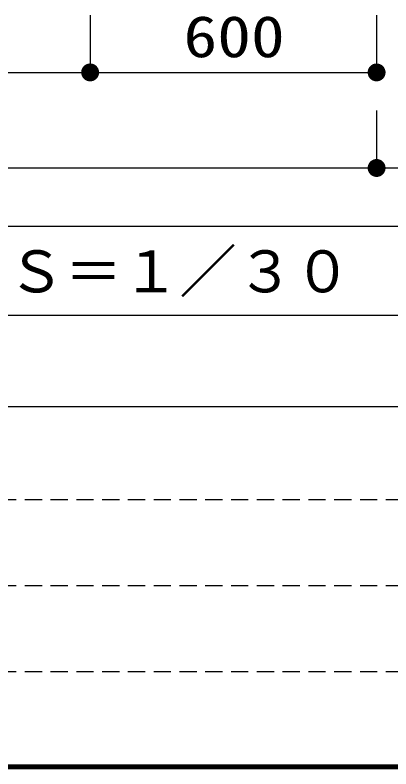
# Model space of a CAD drawing. Units: millimetres, scale not verified. Extents: x -8093 to 8093, y -5792 to 5792.
# Drawn here: x -5315 to -4528, y -5792 to -4215 of the extents above; entities that cross this region are included whole.
import ezdxf
from ezdxf.enums import TextEntityAlignment as Align

# ---------------------------------------------------------------- set-up
doc = ezdxf.new("R2010")
doc.units = ezdxf.units.MM
doc.header["$LTSCALE"] = 30
doc.linetypes.add('DASHED1', pattern=[1.8, 1.2, -0.6])
for name, color, linetype, lineweight in [('0-0_Axis_waku', 7, 'Continuous', 25), ('0-1_00クル-フ-0躯体', 3, 'Continuous', 25), ('0-3_00クル-フ-6寸法', 132, 'Continuous', 25)]:
    doc.layers.add(name, color=color, linetype=linetype, lineweight=lineweight)
doc.styles.add('ＭＳ ゴシック', font='')
doc.styles.get('ＭＳ ゴシック').set_extended_font_data('MS Gothic')

msp = doc.modelspace()

# ---------------------------------------------------------------- linework, layer by layer
at = {"layer": '0-0_Axis_waku'}
for p, q in [((-8085, -5034), (8085, -5034)), ((8090.4, -5789.4), (-8090.4, -5789.4)), ((8089.8, -5788.8), (-8089.8, -5788.8)), ((8089.2, -5788.2), (-8089.2, -5788.2)), ((8088.6, -5787.6), (-8088.6, -5787.6)), ((8088, -5787), (-8088, -5787)), ((8087.4, -5786.4), (-8087.4, -5786.4)), ((8086.8, -5785.8), (-8086.8, -5785.8)), ((8086.2, -5785.2), (-8086.2, -5785.2)), ((8085.6, -5784.6), (-8085.6, -5784.6)), ((-8085, -5784), (8085, -5784)), ((8093.4, -5792.4), (-8093.4, -5792.4)), ((8092.8, -5791.8), (-8092.8, -5791.8)), ((8092.2, -5791.2), (-8092.2, -5791.2)), ((8091.6, -5790.6), (-8091.6, -5790.6)), ((8091, -5790), (-8091, -5790))]:
    msp.add_line(p, q, dxfattribs=at)
at = {"layer": '0-0_Axis_waku', "linetype": 'DASHED1'}
for p, q in [((-75, -5229), (-8085, -5229)), ((-75, -5409), (-8085, -5409)), ((-75, -5589), (-8085, -5589))]:
    msp.add_line(p, q, dxfattribs=at)
at = {"layer": '0-1_00クル-フ-0躯体'}
msp.add_lwpolyline([(-4396.85, -4656.82), (-4396.85, -4843.13), (-6426.18, -4843.13), (-6426.18, -4656.82)], close=True, dxfattribs=at)
at = {"layer": '0-3_00クル-フ-6寸法', "color": 4}
for p, q in [((-5158.23, -4214.75), (-5158.23, -4334.75)), ((-5158.23, -4214.75), (-5158.23, -4334.75)), ((-4558.23, -4214.75), (-4558.23, -4334.75)), ((-6358.23, -4334.75), (-5158.23, -4334.75)), ((-5158.23, -4334.75), (-4558.23, -4334.75)), ((-4558.23, -4414.75), (-4558.23, -4534.75)), ((-4558.23, -4414.75), (-4558.23, -4534.75)), ((-6358.23, -4534.75), (-4558.23, -4534.75)), ((-4558.23, -4534.75), (-4498.23, -4534.75))]:
    msp.add_line(p, q, dxfattribs=at)
at = {"layer": '0-3_00クル-フ-6寸法'}
for points in [[(-5158.23, -4334.75), (-5173.4, -4323.73), (-5171.9, -4321.92)], [(-5158.23, -4334.75), (-5173.4, -4323.73), (-5171.9, -4321.92)], [(-5158.23, -4334.75), (-5171.9, -4321.92), (-5170.19, -4320.3)], [(-5158.23, -4334.75), (-5171.9, -4321.92), (-5170.19, -4320.3)], [(-5158.23, -4334.75), (-5170.19, -4320.3), (-5168.28, -4318.92)], [(-5158.23, -4334.75), (-5170.19, -4320.3), (-5168.28, -4318.92)], [(-5158.23, -4334.75), (-5168.28, -4318.92), (-5166.22, -4317.79)], [(-5158.23, -4334.75), (-5168.28, -4318.92), (-5166.22, -4317.79)], [(-5158.23, -4334.75), (-5166.22, -4317.79), (-5164.03, -4316.92)], [(-5158.23, -4334.75), (-5166.22, -4317.79), (-5164.03, -4316.92)], [(-5158.23, -4334.75), (-5164.03, -4316.92), (-5161.75, -4316.33)], [(-5158.23, -4334.75), (-5164.03, -4316.92), (-5161.75, -4316.33)], [(-5158.23, -4334.75), (-5161.75, -4316.33), (-5159.41, -4316.04)], [(-5158.23, -4334.75), (-5161.75, -4316.33), (-5159.41, -4316.04)], [(-5158.23, -4334.75), (-5159.41, -4316.04), (-5157.06, -4316.04)], [(-5158.23, -4334.75), (-5159.41, -4316.04), (-5157.06, -4316.04)], [(-5158.23, -4334.75), (-5157.06, -4316.04), (-5154.72, -4316.33)], [(-5158.23, -4334.75), (-5157.06, -4316.04), (-5154.72, -4316.33)], [(-5158.23, -4334.75), (-5154.72, -4316.33), (-5152.44, -4316.92)], [(-5158.23, -4334.75), (-5154.72, -4316.33), (-5152.44, -4316.92)], [(-5158.23, -4334.75), (-5152.44, -4316.92), (-5150.25, -4317.79)], [(-5158.23, -4334.75), (-5152.44, -4316.92), (-5150.25, -4317.79)], [(-5158.23, -4334.75), (-5150.25, -4317.79), (-5148.19, -4318.92)], [(-5158.23, -4334.75), (-5150.25, -4317.79), (-5148.19, -4318.92)], [(-5158.23, -4334.75), (-5148.19, -4318.92), (-5146.28, -4320.3)], [(-5158.23, -4334.75), (-5148.19, -4318.92), (-5146.28, -4320.3)], [(-5158.23, -4334.75), (-5146.28, -4320.3), (-5144.57, -4321.92)], [(-5158.23, -4334.75), (-5146.28, -4320.3), (-5144.57, -4321.92)], [(-5158.23, -4334.75), (-5144.57, -4321.92), (-5143.07, -4323.73)], [(-5158.23, -4334.75), (-5144.57, -4321.92), (-5143.07, -4323.73)], [(-4558.23, -4334.75), (-4573.4, -4323.73), (-4571.9, -4321.92)], [(-4558.23, -4334.75), (-4571.9, -4321.92), (-4570.19, -4320.3)], [(-4558.23, -4334.75), (-4570.19, -4320.3), (-4568.28, -4318.92)], [(-4558.23, -4334.75), (-4568.28, -4318.92), (-4566.22, -4317.79)], [(-4558.23, -4334.75), (-4566.22, -4317.79), (-4564.03, -4316.92)], [(-4558.23, -4334.75), (-4564.03, -4316.92), (-4561.75, -4316.33)], [(-4558.23, -4334.75), (-4561.75, -4316.33), (-4559.41, -4316.04)], [(-4558.23, -4334.75), (-4559.41, -4316.04), (-4557.06, -4316.04)], [(-4558.23, -4334.75), (-4557.06, -4316.04), (-4554.72, -4316.33)], [(-4558.23, -4334.75), (-4554.72, -4316.33), (-4552.44, -4316.92)], [(-4558.23, -4334.75), (-4552.44, -4316.92), (-4550.25, -4317.79)], [(-4558.23, -4334.75), (-4550.25, -4317.79), (-4548.19, -4318.92)], [(-4558.23, -4334.75), (-4548.19, -4318.92), (-4546.28, -4320.3)], [(-4558.23, -4334.75), (-4546.28, -4320.3), (-4544.57, -4321.92)], [(-4558.23, -4334.75), (-4544.57, -4321.92), (-4543.07, -4323.73)], [(-5158.23, -4334.75), (-5176.98, -4334.75), (-5176.84, -4332.4)], [(-5158.23, -4334.75), (-5176.98, -4334.75), (-5176.84, -4332.4)], [(-5158.23, -4334.75), (-5176.84, -4337.1), (-5176.98, -4334.75)], [(-5158.23, -4334.75), (-5176.84, -4337.1), (-5176.98, -4334.75)], [(-5158.23, -4334.75), (-5176.84, -4332.4), (-5176.4, -4330.09)], [(-5158.23, -4334.75), (-5176.84, -4332.4), (-5176.4, -4330.09)], [(-5158.23, -4334.75), (-5176.4, -4339.41), (-5176.84, -4337.1)], [(-5158.23, -4334.75), (-5176.4, -4339.41), (-5176.84, -4337.1)], [(-5158.23, -4334.75), (-5176.4, -4330.09), (-5175.67, -4327.85)], [(-5158.23, -4334.75), (-5176.4, -4330.09), (-5175.67, -4327.85)], [(-5158.23, -4334.75), (-5175.67, -4341.65), (-5176.4, -4339.41)], [(-5158.23, -4334.75), (-5175.67, -4341.65), (-5176.4, -4339.41)], [(-5158.23, -4334.75), (-5175.67, -4327.85), (-5174.67, -4325.72)], [(-5158.23, -4334.75), (-5175.67, -4327.85), (-5174.67, -4325.72)], [(-5158.23, -4334.75), (-5174.67, -4343.78), (-5175.67, -4341.65)], [(-5158.23, -4334.75), (-5174.67, -4343.78), (-5175.67, -4341.65)], [(-5158.23, -4334.75), (-5174.67, -4325.72), (-5173.4, -4323.73)], [(-5158.23, -4334.75), (-5174.67, -4325.72), (-5173.4, -4323.73)], [(-5158.23, -4334.75), (-5173.4, -4345.77), (-5174.67, -4343.78)], [(-5158.23, -4334.75), (-5173.4, -4345.77), (-5174.67, -4343.78)], [(-5158.23, -4334.75), (-5171.9, -4347.59), (-5173.4, -4345.77)], [(-5158.23, -4334.75), (-5171.9, -4347.59), (-5173.4, -4345.77)], [(-5158.23, -4334.75), (-5170.19, -4349.2), (-5171.9, -4347.59)], [(-5158.23, -4334.75), (-5170.19, -4349.2), (-5171.9, -4347.59)], [(-5158.23, -4334.75), (-5168.28, -4350.58), (-5170.19, -4349.2)], [(-5158.23, -4334.75), (-5168.28, -4350.58), (-5170.19, -4349.2)], [(-5158.23, -4334.75), (-5166.22, -4351.72), (-5168.28, -4350.58)], [(-5158.23, -4334.75), (-5166.22, -4351.72), (-5168.28, -4350.58)], [(-5158.23, -4334.75), (-5164.03, -4352.58), (-5166.22, -4351.72)], [(-5158.23, -4334.75), (-5164.03, -4352.58), (-5166.22, -4351.72)], [(-5158.23, -4334.75), (-5161.75, -4353.17), (-5164.03, -4352.58)], [(-5158.23, -4334.75), (-5161.75, -4353.17), (-5164.03, -4352.58)], [(-5158.23, -4334.75), (-5159.41, -4353.46), (-5161.75, -4353.17)], [(-5158.23, -4334.75), (-5159.41, -4353.46), (-5161.75, -4353.17)], [(-5158.23, -4334.75), (-5157.06, -4353.46), (-5159.41, -4353.46)], [(-5158.23, -4334.75), (-5157.06, -4353.46), (-5159.41, -4353.46)], [(-5158.23, -4334.75), (-5143.07, -4323.73), (-5141.8, -4325.72)], [(-5158.23, -4334.75), (-5143.07, -4323.73), (-5141.8, -4325.72)], [(-5158.23, -4334.75), (-5141.8, -4325.72), (-5140.8, -4327.85)], [(-5158.23, -4334.75), (-5141.8, -4325.72), (-5140.8, -4327.85)], [(-5158.23, -4334.75), (-5140.8, -4327.85), (-5140.07, -4330.09)], [(-5158.23, -4334.75), (-5140.8, -4327.85), (-5140.07, -4330.09)], [(-5158.23, -4334.75), (-5140.07, -4330.09), (-5139.63, -4332.4)], [(-5158.23, -4334.75), (-5140.07, -4330.09), (-5139.63, -4332.4)], [(-5158.23, -4334.75), (-5139.63, -4332.4), (-5139.48, -4334.75)], [(-5158.23, -4334.75), (-5139.63, -4332.4), (-5139.48, -4334.75)], [(-5158.23, -4334.75), (-5154.72, -4353.17), (-5157.06, -4353.46)], [(-5158.23, -4334.75), (-5152.44, -4352.58), (-5154.72, -4353.17)], [(-5158.23, -4334.75), (-5150.25, -4351.72), (-5152.44, -4352.58)], [(-5158.23, -4334.75), (-5148.19, -4350.58), (-5150.25, -4351.72)], [(-5158.23, -4334.75), (-5146.28, -4349.2), (-5148.19, -4350.58)], [(-5158.23, -4334.75), (-5144.57, -4347.59), (-5146.28, -4349.2)], [(-5158.23, -4334.75), (-5143.07, -4345.77), (-5144.57, -4347.59)], [(-5158.23, -4334.75), (-5141.8, -4343.78), (-5143.07, -4345.77)], [(-5158.23, -4334.75), (-5140.8, -4341.65), (-5141.8, -4343.78)], [(-5158.23, -4334.75), (-5140.07, -4339.41), (-5140.8, -4341.65)], [(-5158.23, -4334.75), (-5139.63, -4337.1), (-5140.07, -4339.41)], [(-5158.23, -4334.75), (-5139.48, -4334.75), (-5139.63, -4337.1)], [(-5158.23, -4334.75), (-5154.72, -4353.17), (-5157.06, -4353.46)], [(-5158.23, -4334.75), (-5152.44, -4352.58), (-5154.72, -4353.17)], [(-5158.23, -4334.75), (-5150.25, -4351.72), (-5152.44, -4352.58)], [(-5158.23, -4334.75), (-5148.19, -4350.58), (-5150.25, -4351.72)], [(-5158.23, -4334.75), (-5146.28, -4349.2), (-5148.19, -4350.58)], [(-5158.23, -4334.75), (-5144.57, -4347.59), (-5146.28, -4349.2)], [(-5158.23, -4334.75), (-5143.07, -4345.77), (-5144.57, -4347.59)], [(-5158.23, -4334.75), (-5141.8, -4343.78), (-5143.07, -4345.77)], [(-5158.23, -4334.75), (-5140.8, -4341.65), (-5141.8, -4343.78)], [(-5158.23, -4334.75), (-5140.07, -4339.41), (-5140.8, -4341.65)], [(-5158.23, -4334.75), (-5139.63, -4337.1), (-5140.07, -4339.41)], [(-5158.23, -4334.75), (-5139.48, -4334.75), (-5139.63, -4337.1)], [(-4558.23, -4334.75), (-4576.98, -4334.75), (-4576.84, -4332.4)], [(-4558.23, -4334.75), (-4576.84, -4337.1), (-4576.98, -4334.75)], [(-4558.23, -4334.75), (-4576.84, -4332.4), (-4576.4, -4330.09)], [(-4558.23, -4334.75), (-4576.4, -4339.41), (-4576.84, -4337.1)], [(-4558.23, -4334.75), (-4576.4, -4330.09), (-4575.67, -4327.85)], [(-4558.23, -4334.75), (-4575.67, -4341.65), (-4576.4, -4339.41)], [(-4558.23, -4334.75), (-4575.67, -4327.85), (-4574.67, -4325.72)], [(-4558.23, -4334.75), (-4574.67, -4343.78), (-4575.67, -4341.65)], [(-4558.23, -4334.75), (-4574.67, -4325.72), (-4573.4, -4323.73)], [(-4558.23, -4334.75), (-4573.4, -4345.77), (-4574.67, -4343.78)], [(-4558.23, -4334.75), (-4571.9, -4347.59), (-4573.4, -4345.77)], [(-4558.23, -4334.75), (-4570.19, -4349.2), (-4571.9, -4347.59)], [(-4558.23, -4334.75), (-4568.28, -4350.58), (-4570.19, -4349.2)], [(-4558.23, -4334.75), (-4566.22, -4351.72), (-4568.28, -4350.58)], [(-4558.23, -4334.75), (-4564.03, -4352.58), (-4566.22, -4351.72)], [(-4558.23, -4334.75), (-4561.75, -4353.17), (-4564.03, -4352.58)], [(-4558.23, -4334.75), (-4559.41, -4353.46), (-4561.75, -4353.17)], [(-4558.23, -4334.75), (-4557.06, -4353.46), (-4559.41, -4353.46)], [(-4558.23, -4334.75), (-4543.07, -4323.73), (-4541.8, -4325.72)], [(-4558.23, -4334.75), (-4541.8, -4325.72), (-4540.8, -4327.85)], [(-4558.23, -4334.75), (-4540.8, -4327.85), (-4540.07, -4330.09)], [(-4558.23, -4334.75), (-4540.07, -4330.09), (-4539.63, -4332.4)], [(-4558.23, -4334.75), (-4539.63, -4332.4), (-4539.48, -4334.75)], [(-4558.23, -4334.75), (-4554.72, -4353.17), (-4557.06, -4353.46)], [(-4558.23, -4334.75), (-4552.44, -4352.58), (-4554.72, -4353.17)], [(-4558.23, -4334.75), (-4550.25, -4351.72), (-4552.44, -4352.58)], [(-4558.23, -4334.75), (-4548.19, -4350.58), (-4550.25, -4351.72)], [(-4558.23, -4334.75), (-4546.28, -4349.2), (-4548.19, -4350.58)], [(-4558.23, -4334.75), (-4544.57, -4347.59), (-4546.28, -4349.2)], [(-4558.23, -4334.75), (-4543.07, -4345.77), (-4544.57, -4347.59)], [(-4558.23, -4334.75), (-4541.8, -4343.78), (-4543.07, -4345.77)], [(-4558.23, -4334.75), (-4540.8, -4341.65), (-4541.8, -4343.78)], [(-4558.23, -4334.75), (-4540.07, -4339.41), (-4540.8, -4341.65)], [(-4558.23, -4334.75), (-4539.63, -4337.1), (-4540.07, -4339.41)], [(-4558.23, -4334.75), (-4539.48, -4334.75), (-4539.63, -4337.1)], [(-4558.23, -4534.75), (-4576.4, -4530.09), (-4575.67, -4527.85)], [(-4558.23, -4534.75), (-4576.4, -4530.09), (-4575.67, -4527.85)], [(-4558.23, -4534.75), (-4575.67, -4527.85), (-4574.67, -4525.72)], [(-4558.23, -4534.75), (-4575.67, -4527.85), (-4574.67, -4525.72)], [(-4558.23, -4534.75), (-4574.67, -4525.72), (-4573.4, -4523.73)], [(-4558.23, -4534.75), (-4574.67, -4525.72), (-4573.4, -4523.73)], [(-4558.23, -4534.75), (-4573.4, -4523.73), (-4571.9, -4521.92)], [(-4558.23, -4534.75), (-4573.4, -4523.73), (-4571.9, -4521.92)], [(-4558.23, -4534.75), (-4571.9, -4521.92), (-4570.19, -4520.3)], [(-4558.23, -4534.75), (-4571.9, -4521.92), (-4570.19, -4520.3)], [(-4558.23, -4534.75), (-4570.19, -4520.3), (-4568.28, -4518.92)], [(-4558.23, -4534.75), (-4570.19, -4520.3), (-4568.28, -4518.92)], [(-4558.23, -4534.75), (-4568.28, -4518.92), (-4566.22, -4517.79)], [(-4558.23, -4534.75), (-4568.28, -4518.92), (-4566.22, -4517.79)], [(-4558.23, -4534.75), (-4566.22, -4517.79), (-4564.03, -4516.92)], [(-4558.23, -4534.75), (-4566.22, -4517.79), (-4564.03, -4516.92)], [(-4558.23, -4534.75), (-4564.03, -4516.92), (-4561.75, -4516.33)], [(-4558.23, -4534.75), (-4564.03, -4516.92), (-4561.75, -4516.33)], [(-4558.23, -4534.75), (-4561.75, -4516.33), (-4559.41, -4516.04)], [(-4558.23, -4534.75), (-4561.75, -4516.33), (-4559.41, -4516.04)], [(-4558.23, -4534.75), (-4559.41, -4516.04), (-4557.06, -4516.04)], [(-4558.23, -4534.75), (-4559.41, -4516.04), (-4557.06, -4516.04)], [(-4558.23, -4534.75), (-4557.06, -4516.04), (-4554.72, -4516.33)], [(-4558.23, -4534.75), (-4557.06, -4516.04), (-4554.72, -4516.33)], [(-4558.23, -4534.75), (-4554.72, -4516.33), (-4552.44, -4516.92)], [(-4558.23, -4534.75), (-4554.72, -4516.33), (-4552.44, -4516.92)], [(-4558.23, -4534.75), (-4552.44, -4516.92), (-4550.25, -4517.79)], [(-4558.23, -4534.75), (-4552.44, -4516.92), (-4550.25, -4517.79)], [(-4558.23, -4534.75), (-4550.25, -4517.79), (-4548.19, -4518.92)], [(-4558.23, -4534.75), (-4550.25, -4517.79), (-4548.19, -4518.92)], [(-4558.23, -4534.75), (-4548.19, -4518.92), (-4546.28, -4520.3)], [(-4558.23, -4534.75), (-4548.19, -4518.92), (-4546.28, -4520.3)], [(-4558.23, -4534.75), (-4546.28, -4520.3), (-4544.57, -4521.92)], [(-4558.23, -4534.75), (-4546.28, -4520.3), (-4544.57, -4521.92)], [(-4558.23, -4534.75), (-4544.57, -4521.92), (-4543.07, -4523.73)], [(-4558.23, -4534.75), (-4544.57, -4521.92), (-4543.07, -4523.73)], [(-4558.23, -4534.75), (-4543.07, -4523.73), (-4541.8, -4525.72)], [(-4558.23, -4534.75), (-4543.07, -4523.73), (-4541.8, -4525.72)], [(-4558.23, -4534.75), (-4541.8, -4525.72), (-4540.8, -4527.85)], [(-4558.23, -4534.75), (-4541.8, -4525.72), (-4540.8, -4527.85)], [(-4558.23, -4534.75), (-4540.8, -4527.85), (-4540.07, -4530.09)], [(-4558.23, -4534.75), (-4540.8, -4527.85), (-4540.07, -4530.09)], [(-4558.23, -4534.75), (-4576.98, -4534.75), (-4576.84, -4532.4)], [(-4558.23, -4534.75), (-4576.98, -4534.75), (-4576.84, -4532.4)], [(-4558.23, -4534.75), (-4576.84, -4537.1), (-4576.98, -4534.75)], [(-4558.23, -4534.75), (-4576.84, -4537.1), (-4576.98, -4534.75)], [(-4558.23, -4534.75), (-4576.84, -4532.4), (-4576.4, -4530.09)], [(-4558.23, -4534.75), (-4576.84, -4532.4), (-4576.4, -4530.09)], [(-4558.23, -4534.75), (-4576.4, -4539.41), (-4576.84, -4537.1)], [(-4558.23, -4534.75), (-4576.4, -4539.41), (-4576.84, -4537.1)], [(-4558.23, -4534.75), (-4575.67, -4541.65), (-4576.4, -4539.41)], [(-4558.23, -4534.75), (-4575.67, -4541.65), (-4576.4, -4539.41)], [(-4558.23, -4534.75), (-4574.67, -4543.78), (-4575.67, -4541.65)], [(-4558.23, -4534.75), (-4574.67, -4543.78), (-4575.67, -4541.65)], [(-4558.23, -4534.75), (-4573.4, -4545.77), (-4574.67, -4543.78)], [(-4558.23, -4534.75), (-4573.4, -4545.77), (-4574.67, -4543.78)], [(-4558.23, -4534.75), (-4571.9, -4547.59), (-4573.4, -4545.77)], [(-4558.23, -4534.75), (-4571.9, -4547.59), (-4573.4, -4545.77)], [(-4558.23, -4534.75), (-4570.19, -4549.2), (-4571.9, -4547.59)], [(-4558.23, -4534.75), (-4570.19, -4549.2), (-4571.9, -4547.59)], [(-4558.23, -4534.75), (-4568.28, -4550.58), (-4570.19, -4549.2)], [(-4558.23, -4534.75), (-4568.28, -4550.58), (-4570.19, -4549.2)], [(-4558.23, -4534.75), (-4566.22, -4551.72), (-4568.28, -4550.58)], [(-4558.23, -4534.75), (-4566.22, -4551.72), (-4568.28, -4550.58)], [(-4558.23, -4534.75), (-4564.03, -4552.58), (-4566.22, -4551.72)], [(-4558.23, -4534.75), (-4564.03, -4552.58), (-4566.22, -4551.72)], [(-4558.23, -4534.75), (-4561.75, -4553.17), (-4564.03, -4552.58)], [(-4558.23, -4534.75), (-4561.75, -4553.17), (-4564.03, -4552.58)], [(-4558.23, -4534.75), (-4559.41, -4553.46), (-4561.75, -4553.17)], [(-4558.23, -4534.75), (-4559.41, -4553.46), (-4561.75, -4553.17)], [(-4558.23, -4534.75), (-4557.06, -4553.46), (-4559.41, -4553.46)], [(-4558.23, -4534.75), (-4557.06, -4553.46), (-4559.41, -4553.46)], [(-4558.23, -4534.75), (-4540.07, -4530.09), (-4539.63, -4532.4)], [(-4558.23, -4534.75), (-4540.07, -4530.09), (-4539.63, -4532.4)], [(-4558.23, -4534.75), (-4539.63, -4532.4), (-4539.48, -4534.75)], [(-4558.23, -4534.75), (-4539.63, -4532.4), (-4539.48, -4534.75)], [(-4558.23, -4534.75), (-4554.72, -4553.17), (-4557.06, -4553.46)], [(-4558.23, -4534.75), (-4552.44, -4552.58), (-4554.72, -4553.17)], [(-4558.23, -4534.75), (-4550.25, -4551.72), (-4552.44, -4552.58)], [(-4558.23, -4534.75), (-4548.19, -4550.58), (-4550.25, -4551.72)], [(-4558.23, -4534.75), (-4546.28, -4549.2), (-4548.19, -4550.58)], [(-4558.23, -4534.75), (-4544.57, -4547.59), (-4546.28, -4549.2)], [(-4558.23, -4534.75), (-4543.07, -4545.77), (-4544.57, -4547.59)], [(-4558.23, -4534.75), (-4541.8, -4543.78), (-4543.07, -4545.77)], [(-4558.23, -4534.75), (-4540.8, -4541.65), (-4541.8, -4543.78)], [(-4558.23, -4534.75), (-4540.07, -4539.41), (-4540.8, -4541.65)], [(-4558.23, -4534.75), (-4539.63, -4537.1), (-4540.07, -4539.41)], [(-4558.23, -4534.75), (-4539.48, -4534.75), (-4539.63, -4537.1)], [(-4558.23, -4534.75), (-4554.72, -4553.17), (-4557.06, -4553.46)], [(-4558.23, -4534.75), (-4552.44, -4552.58), (-4554.72, -4553.17)], [(-4558.23, -4534.75), (-4550.25, -4551.72), (-4552.44, -4552.58)], [(-4558.23, -4534.75), (-4548.19, -4550.58), (-4550.25, -4551.72)], [(-4558.23, -4534.75), (-4546.28, -4549.2), (-4548.19, -4550.58)], [(-4558.23, -4534.75), (-4544.57, -4547.59), (-4546.28, -4549.2)], [(-4558.23, -4534.75), (-4543.07, -4545.77), (-4544.57, -4547.59)], [(-4558.23, -4534.75), (-4541.8, -4543.78), (-4543.07, -4545.77)], [(-4558.23, -4534.75), (-4540.8, -4541.65), (-4541.8, -4543.78)], [(-4558.23, -4534.75), (-4540.07, -4539.41), (-4540.8, -4541.65)], [(-4558.23, -4534.75), (-4539.63, -4537.1), (-4540.07, -4539.41)], [(-4558.23, -4534.75), (-4539.48, -4534.75), (-4539.63, -4537.1)]]:
    msp.add_solid(points, dxfattribs=at)

# ---------------------------------------------------------------- texts
at = {"layer": '0-1_00クル-フ-0躯体', "color": 4, "style": 'ＭＳ ゴシック'}
msp.add_text('Ｓ＝１／３０', height=87.98, dxfattribs=at).set_placement((-5331.38, -4821.42), align=Align.BOTTOM_LEFT)
at = {"layer": '0-3_00クル-フ-6寸法', "color": 3, "style": 'ＭＳ ゴシック', "width": 1.2}
msp.add_text('600', height=86.66, dxfattribs=at).set_placement((-4962.81, -4328.9), align=Align.BOTTOM_LEFT)

doc.saveas('drawing.dxf')
